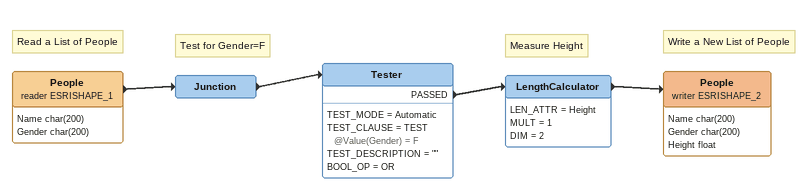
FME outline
Note: Read a List of People
People (reader ESRISHAPE_1)
    attributes: Name char(200), Gender char(200)
    -> Junction
Junction
    -> Tester
Note: Test for Gender=F
Tester
    TEST_MODE = Automatic
    TEST_CLAUSE = TEST @Value(Gender) = F
    TEST_DESCRIPTION = ""
    BOOL_OP = OR
    PASSED -> LengthCalculator
Note: Measure Height
LengthCalculator
    LEN_ATTR = Height
    MULT = 1
    DIM = 2
    -> People (writer ESRISHAPE_2)
Note: Write a New List of People
People (writer ESRISHAPE_2)
    attributes: Name char(200), Gender char(200), Height float
